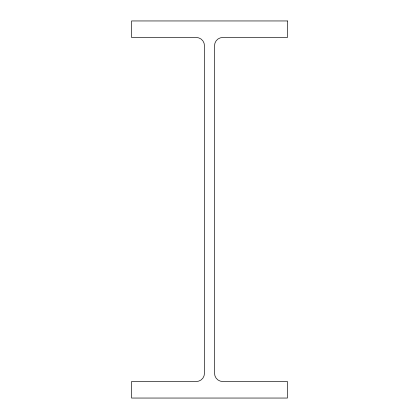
<?xml version="1.0" encoding="UTF-8"?>
<svg xmlns="http://www.w3.org/2000/svg" width="419" height="419" viewBox="0 0 419 419"><rect width="100%" height="100%" fill="white"/><g stroke="black" fill="none" stroke-linecap="round" stroke-linejoin="round"><path stroke-width="0.63" d="M287.439 20.95L131.561 20.95L131.561 37.49L196.281 37.49A8.165 8.165 0 0 1 204.446 45.655L204.446 373.345A8.165 8.165 0 0 1 196.281 381.51L131.561 381.51L131.561 398.05L287.439 398.05L287.439 381.51L222.719 381.51A8.165 8.165 0 0 1 214.554 373.345L214.554 45.655A8.165 8.165 0 0 1 222.719 37.49L287.439 37.49L287.439 20.95"/></g></svg>
